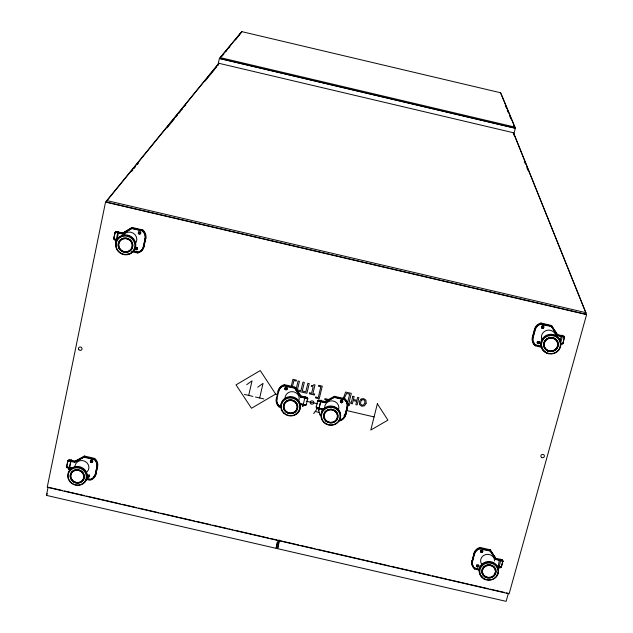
<?xml version="1.0" encoding="UTF-8"?>
<svg xmlns="http://www.w3.org/2000/svg" width="633" height="633" viewBox="0 0 633 633"><rect width="100%" height="100%" fill="white"/><g stroke="black" fill="none" stroke-linecap="round" stroke-linejoin="round"><path stroke-width="0.95" d="M339.486 420.478L340.079 420.312A8.15 7.738 6.7 0 0 345.199 414.852L347.074 407.035A8.15 7.746 6.6 0 0 345.04 399.89M339.581 420.312L339.51 420.985A8.648 8.213 6.7 0 0 345.689 414.979L347.596 406.805A8.648 8.221 6.6 0 0 344.874 398.711L334.469 396.298L324.824 401.512L318.7 400.096L317.711 400.665L316.263 406.797L317.109 407.85L323.226 409.266L317.157 407.517M345.689 414.979L346.449 411.49M345.207 414.821L347.074 407.035M347.541 407.462L347.533 407.51A8.656 8.229 6.6 0 0 344.819 399.36L344.874 398.711M347.042 407.367L347.034 407.399A8.158 7.754 6.6 0 0 345.009 400.214L344.597 399.478L334.517 397.136L331.296 398.877M317.616 401.322L318.605 400.744L324.745 402.169L334.398 396.946L334.469 396.298M317.711 400.665L317.568 401.512L318.7 401.259L324.824 402.683L334.517 397.136M324.745 402.169L324.824 401.512M324.824 402.683L329.69 399.747M323.004 409.037L322.917 409.693L316.785 408.269L316.263 406.663L317.109 407.85M318.605 400.744L318.7 400.096M318.7 401.259L323.115 401.955M316.761 406.908L316.168 407.32M316.785 408.269L316.88 407.612M318.067 401.631L318.747 400.934M300.018 404.376L305.272 405.595L306.364 404.368M281.028 407.407L279.137 406.972A8.648 8.221 10.8 0 1 276.344 398.877L278.259 390.696A8.648 8.229 10.8 0 1 284.391 384.658L294.804 387.079L301.055 395.997L307.187 397.421L307.654 399.209L306.815 398.165L300.628 397.065L306.76 398.489M299.931 403.862L305.177 405.08L306.356 404.495L307.804 398.371M307.701 399.019L307.187 397.421M307.155 399.099L306.815 398.165M305.177 405.08L305.866 404.384M506.44 592.884L508.362 593.327L506.131 601.35L277.594 548.669L279.09 539.902M62.532 490.512L48.1 487.188L46.423 495.378L276.146 548.336L277.151 542.489M307.076 398.062L300.936 396.638L301.055 395.997M86.254 478.92L90.44 479.592A8.063 7.501 20.5 0 0 95.274 474.259L96.991 466.576A8.063 7.517 20.7 0 0 96.683 462.517M96.991 466.576L95.282 474.228M86.175 479.387L89.91 480.249A8.553 7.96 20.5 0 0 95.757 474.386L97.656 466.315A8.553 7.968 20.7 0 0 94.705 458.403L84.418 456.021L75.137 461.117L74.765 461.829L68.696 460.428L67.707 461.18L68.997 460.579L72.455 461.378M97.648 466.363L95.773 474.346M133.057 251.396L138.318 252.306A8.348 8 28.6 0 0 143.359 246.593L145.163 238.538A8.348 8.015 29 0 0 145.281 237.802M145.155 238.57L143.509 246.348A8.34 8 28.6 0 1 138.477 252.069L133.215 251.159M131.577 251.562L137.765 253.01A8.854 8.49 28.6 0 0 143.865 246.728L145.519 238.87A8.87 8.506 29 0 0 142.52 230.428L142.821 229.969L132.194 227.484L122.224 233.427L115.958 231.963L114.929 232.778L116.235 232.271L118.917 232.897M142.821 229.969A8.862 8.498 29 0 1 145.819 238.404L143.865 246.728M300.628 397.065L294.44 387.823L291.686 387.182M300.936 396.638L294.685 387.712L294.804 387.079M218.227 64.02L105.537 202.093L47.214 487.291L509.13 593.809L586.577 314.633L513.846 133.721M107.032 200.629L106.724 202.117L585.462 314.118L585.865 312.662L513.505 132.764L218.986 63.316L107.032 200.629L585.865 312.662M71.505 468.784L67.177 467.787L66.536 466.853L67.897 460.824L68.997 460.579M117.018 240.453L114.328 239.828L113.671 238.839L115.095 232.54L116.235 232.271M66.536 466.853L67.976 461.014M122.557 232.968L116.29 231.504L115.309 232.105L113.671 238.839M278.259 390.696L278.109 391.384A8.664 8.237 10.8 0 1 284.257 385.291L284.391 384.658M88.398 476.206L88.588 475.288M91.484 461.52L91.674 460.595M136.166 248.998L136.372 248.025M139.466 233.308L139.671 232.327M281.218 406.956L278.939 406.117A8.15 7.746 10.8 0 1 276.843 398.98L276.914 398.655A8.15 7.738 10.8 0 0 279.003 405.793L281.281 406.623M279.137 406.972L279.28 406.315M217.918 65.254L219.382 58.489L241.189 32.283M218.986 63.316L217.538 65.777M220.276 57.627L220.078 58.56L514.653 128.032L514.89 127.114L500.632 92.774L241.861 31.65L220.276 57.627L514.89 127.114M283.086 385.908A8.158 7.762 10.8 0 0 278.678 391.147L278.599 391.503A8.158 7.762 10.8 0 1 283.695 385.964L294.377 388.14M318.937 408.601L318.668 410.271L321.026 400.064L320.749 401.069M241.861 31.65L235.508 39.926M276.344 398.877L276.494 398.189A8.64 8.213 10.8 0 0 276.352 398.956M347.588 406.845L346.678 410.564M303.144 404.74L302.796 406.584L305.169 396.377L304.948 397.207M248.682 395.427L252.061 380.821L246.728 384.65M259.657 397.975L263.051 383.376L257.718 387.206M276.85 398.948L278.678 391.147M319.072 408.024L320.527 402.002M95.448 473.895L95.456 473.864A8.055 7.501 20.5 0 1 90.614 479.228L86.428 478.556M96.105 473.658L96.121 473.619A8.546 7.952 20.5 0 1 93.542 477.883M285.974 389.01L286.203 388.069M291.196 386.573L292.913 379.325L296.473 380.156L296.252 381.082L293.886 380.536L292.391 386.85M295.975 389.801L298.072 380.987L299.433 381.303L297.391 389.881L300.928 390.703L302.978 382.126L304.331 382.443L302.281 391.02L305.826 391.843L307.883 383.266L309.236 383.582L306.91 393.275L297.629 391.115M306.261 405.017L305.81 404.709M276.146 548.336L278.093 540.226M277.594 548.669L279.549 540.558L298.776 544.997M320.907 415.28L322.3 409.511M340.388 402.485L341.005 399.985M341.48 401.908L341.709 400.966M341.654 402.873L342.01 401.401M348.609 402.936L348.063 405.144L349.353 405.444L350.168 402.113L349.21 401.892L351.307 393.362L345.626 392.041L343.877 396.82L342.485 398.798M479.228 570.096L474.6 569.027A8.506 7.897 -1.4 0 1 472.068 561.265L473.935 553.226A8.506 7.905 -1.6 0 1 480.138 547.458L490.338 549.816L496.367 559.2L502.373 560.593L502.966 561.503L502.428 561.582L501.993 560.585L502.428 561.582M472.068 561.265L474.022 554.041A8.522 7.912 -1.6 0 1 480.233 548.265L490.448 550.623L496.367 559.2M475.264 551.881A8.023 7.454 -1.6 0 0 474.457 553.764L472.511 560.949A8.015 7.438 -1.4 0 0 474.378 567.801L479.292 569.233M479.339 569.645L474.426 568.22A8.015 7.438 -1.4 0 1 472.558 561.36L474.457 553.764M549.428 325.781L551.288 326.217L557.333 335.332L563.528 336.78L564.509 337.808L563.963 336.637L557.76 335.181L551.525 325.489L540.986 323.028A8.822 8.419 -11 0 0 534.513 329.215L532.432 336.922A8.807 8.403 -10.5 0 0 534.98 345.191L535.146 345.784L541.832 347.343M535.146 345.784A8.822 8.411 -10.5 0 1 532.59 337.508L534.679 329.793A8.83 8.427 -11 0 1 541.16 323.598L551.707 326.066L557.76 335.181M541.808 346.552L534.885 344.621A8.308 7.92 -10.5 0 1 533.018 337.318L535.091 329.635A8.316 7.936 -11 0 1 535.605 328.266M541.888 346.844L534.972 344.914A8.308 7.928 -10.5 0 1 533.097 337.611L535.178 329.928A8.324 7.944 -11 0 1 540.558 324.286L551.375 326.501L557.428 335.625L563.528 336.78M500.426 93.589L500.632 92.774M513.268 133.682L513.505 132.764M513.577 134.964L515.317 128.285L500.94 93.637M345.238 414.488L345.23 414.52A8.142 7.731 6.7 0 1 340.111 419.98L339.525 420.146M477.67 566.06L477.915 565.158M481.586 551.636L481.832 550.734M538.264 342.888L538.525 341.931M542.449 327.483L542.71 326.517M559.825 341.915C562.365 329.374 563.101 337.072 560.537 342.548M496.248 558.385L502.254 559.77L502.839 560.68L501.383 567.255L500.394 567.809L496.96 567.01M562.682 343.157L561.653 343.751L561.843 344.344L562.872 343.751L564.153 337.793M562.872 343.751L564.414 337.516L564.011 337.69M501.383 567.255L496.889 566.519M344.574 414.71L344.771 414.045L345.76 414.275A8.633 8.205 6.7 0 1 344.059 417.59M96.817 466.94A8.071 7.517 20.7 0 0 94.578 459.946L94.127 459.542L94.705 458.403M68.807 460.935L74.868 462.335L84.331 456.884L89.767 458.142M74.765 461.829L84.054 456.733L84.418 456.021M71.798 468.373L67.478 467.376L66.766 466.307M67.177 467.787L67.668 467.012L67.256 466.418M67.747 460.99L69.076 459.716L75.137 461.117M68.696 460.428L69.076 459.716M46.423 495.378L47.364 493.637M143.873 246.68L144.174 246.205M137.765 253.01L138.073 252.527A8.846 8.482 28.6 0 0 138.817 252.298M145.511 238.918L145.819 238.404M116.068 232.509L122.327 233.965L131.973 228.481L142.892 231.085A8.348 8.015 29 0 1 143.398 231.638M122.224 233.427L132.194 227.484M131.973 228.481L142.433 230.657M122.327 233.965L132.131 228.252M113.718 238.633L117.493 239.772M114.328 239.828L114.81 239.147M114.969 232.572L115.309 232.105M115.958 231.963L116.29 231.504M343.909 398.996L346.623 393.457L349.677 394.161L347.857 401.575L346.188 401.187M313.651 413.594L317.695 408.19M131.632 171.48L132.875 169.945M134.117 168.418L135.367 166.883M137.234 164.588L138.477 163.053M167.112 127.819L174.581 118.632M175.832 117.097L177.699 114.802M178.941 113.267L180.183 111.732M181.434 110.205L182.676 108.67M184.543 106.376L185.786 104.841M205.084 81.095L216.296 67.312M221.93 56.321L223.781 54.09M225.633 51.851L226.867 50.363M228.719 48.124L229.953 46.636M275.671 394.074L251.491 408.269L236.022 384.864L260.242 370.566L275.671 394.074L277.586 394.517M562.832 343.26L561.677 343.513L562.927 343.553M496.834 566.1L501.376 566.654L502.847 561.281L502.365 561.17M75.897 461.512L84.331 456.884M547.577 325.346L540.479 324.009A8.316 7.936 -11 0 0 535.945 327.625M502.048 560.996L496.05 559.612L490.132 551.034L479.664 548.914A8.023 7.454 -1.6 0 0 474.505 554.168M84.054 456.733L94.357 459.115A8.561 7.976 20.7 0 1 97.316 467.035M91.579 458.561L93.391 458.98M483.786 549.175L487.378 550.006M84.149 457.24L94.127 459.542M91.089 460.943L92.07 461.172M481.222 551.074L482.196 551.296M490.132 551.034L490.077 550.631L495.995 559.2L500.276 560.189M66.576 466.663L67.066 466.782M67.668 467.012L71.988 468.009M88.003 475.636L88.984 475.858M477.306 565.498L478.271 565.72M64.455 490.955L84.664 495.615M86.594 496.058L120.27 503.828M122.201 504.272L136.633 507.603M138.556 508.046L158.764 512.706M160.687 513.149L178.015 517.145M179.938 517.588L194.371 520.919M196.293 521.363L210.734 524.686M212.656 525.137L227.089 528.46M229.019 528.903L232.865 529.797M234.788 530.24L252.108 534.228M254.039 534.679L268.471 538.003M270.394 538.446L277.135 540.004M300.699 545.44L315.123 548.764M317.046 549.207L372.805 562.064M374.728 562.508L389.145 565.831M391.067 566.274L430.487 575.365M432.41 575.808L446.827 579.14M448.75 579.583L468.942 584.235M470.865 584.678L488.17 588.666M490.092 589.109L504.517 592.441M284.257 385.291L294.685 387.712M334.398 396.946L344.819 399.36M286.179 385.908L289.851 386.755M334.477 397.461L344.566 399.803M285.594 388.425L286.583 388.654M341.1 401.322L342.089 401.551M329.714 399.74L324.943 398.632L324.737 399.47L328.559 400.357M307.211 398.774L307.709 398.885M317.616 401.187L318.114 401.306M306.245 401.172L317.711 403.838M346.378 410.493L374.079 416.925M299.987 403.53L305.233 404.748M244.473 394.446L252.907 396.408M255.439 396.994L263.882 398.956M315.21 411.513L319.19 412.431M105.537 202.093L586.577 314.633M131.878 227.935L142.52 230.428M139.062 232.699L140.075 232.936M542.077 326.881L543.082 327.111M557.57 334.604L563.766 336.052L564.565 337.611M120.705 233.316L122.486 233.735M113.885 238.404L114.391 238.522M117.35 239.986L114.644 239.385L114.225 238.752M135.763 248.397L136.775 248.627M537.892 342.295L538.897 342.524M219.382 58.489L515.317 128.285M94.301 459.186L94.752 459.59M142.275 230.887L142.742 231.314A8.356 8.015 29 0 1 145.012 238.768M294.44 387.823L300.169 395.997M66.916 466.141L67.557 467.067M505.292 105.371L506.416 108.093M507.168 109.905L508.291 112.627M509.787 116.25L510.91 118.972M513.529 125.318L514.653 128.032M524.266 161.162L525.366 163.907M526.83 167.571L527.93 170.317M563.766 336.052L563.963 336.637M551.525 325.489L551.707 326.066M540.986 323.028L541.16 323.598M534.679 329.793L534.513 329.215L534.663 329.833M532.44 336.883L532.59 337.508M318.359 408.34L319.72 415.003M502.839 560.68L502.911 561.693M502.254 559.77L502.373 560.593M500.885 566.543L500.948 566.954M500.252 566.891L500.315 567.31M495.995 559.2L496.05 559.612M490.338 549.816L490.448 550.623M480.138 547.458L480.241 548.748M473.935 553.226L474.006 554.081M474.813 568.197L474.853 568.608M474.513 568.205L474.6 569.027M472.519 560.917L472.558 561.36M539.664 342.635A1.298 1.234 -10.2 0 1 538.477 343.64M537.544 343.355A1.298 1.234 -10.2 0 1 537.425 341.606M539.245 341.464A1.298 1.234 -10.2 0 1 539.617 341.994M543.66 326.288A1.298 1.242 -11.2 0 1 543.739 327.53M543.549 327.799A1.298 1.242 -11.2 0 1 542.663 328.234M542.323 328.218A1.298 1.242 -11.2 0 1 541.5 327.704M542.165 325.829A1.298 1.242 -11.2 0 1 543.438 326.05M287.073 389.327A1.274 1.211 10.9 0 1 285.879 389.73M285.562 389.635A1.274 1.211 10.9 0 1 285.056 389.224M284.897 388.947A1.274 1.211 10.9 0 1 285.103 387.752M286.891 387.618A1.274 1.211 10.9 0 1 287.121 387.847M478.912 566.116A1.25 1.155 -1.3 0 1 476.973 566.488M476.752 566.266A1.25 1.155 -1.3 0 1 476.847 564.858M482.655 551.944A1.25 1.163 -1.7 0 1 480.479 550.971M482.528 550.299A1.25 1.163 -1.7 0 1 482.742 550.528M137.385 247.914A1.298 1.242 28.2 0 1 136.609 249.734M135.937 249.719A1.298 1.242 28.2 0 1 135.153 249.101M135.153 247.851A1.298 1.242 28.2 0 1 137.179 247.653M140.479 231.955A1.306 1.25 29.2 0 1 140.217 233.933M138.928 233.894A1.306 1.25 29.2 0 1 138.326 233.102M138.318 232.453A1.306 1.25 29.2 0 1 138.651 231.892M89.577 476.372A1.258 1.171 20.4 0 1 87.623 476.546M87.417 476.293A1.258 1.171 20.4 0 1 87.409 475.122M89.364 474.94A1.258 1.171 20.4 0 1 89.562 475.193M92.79 461.41A1.258 1.171 20.7 0 1 91.112 462.137A1.258 1.171 20.7 0 1 90.495 460.428M90.946 460.009A1.258 1.171 20.7 0 1 92.196 460.056M92.655 460.507A1.258 1.171 20.7 0 1 92.782 460.792M342.809 401.789A1.274 1.211 6.4 0 1 342.469 402.319M342.2 402.501A1.274 1.211 6.4 0 1 340.934 402.461M340.673 402.256A1.274 1.211 6.4 0 1 340.372 401.077M342.255 400.404A1.274 1.211 6.4 0 1 342.825 401.164M118.703 244.346A6.884 6.591 29.1 0 1 125.065 238.506A6.884 6.591 29.1 0 1 132.155 244.006A6.884 6.591 29.1 0 1 127.898 251.483M127.17 251.681A6.884 6.591 29.1 0 1 118.68 245.09M129.243 239.139A7.414 7.098 29.1 0 1 129.203 251.483A7.414 7.098 29.1 0 1 118.157 245.09M118.181 244.283A7.414 7.098 29.1 0 1 128.515 238.744M116.005 245.604A10.049 9.622 29.1 0 1 123.047 235.191A10.049 9.622 29.1 0 1 134.884 240.833A10.049 9.622 29.1 0 1 131.355 252.915M130.398 253.429A10.049 9.622 29.1 0 1 129.377 253.833M128.317 254.126A10.049 9.622 29.1 0 1 127.217 254.292M140.028 231.931A1.044 1.005 29.2 0 1 140.399 233.45A1.044 1.005 29.2 0 1 138.817 233.49A1.044 1.005 29.2 0 1 138.999 231.955M144.166 246.245A8.846 8.482 28.6 0 1 139.537 252.005M143.849 232.232A8.348 8.015 29 0 1 144.585 233.522M144.87 234.202A8.348 8.015 29 0 1 145.329 237.082M123 235.99A7.303 6.995 29.3 0 1 133.286 233.189A7.303 6.995 29.3 0 1 135.343 243.61M321.145 416.19A9.804 9.305 7.2 0 1 332.547 406.125A9.804 9.305 7.2 0 1 339.684 419.465M339.153 420.367A9.804 9.305 7.2 0 1 338.513 421.206M322.577 420.114A9.804 9.305 7.2 0 1 322.047 419.196M321.627 418.231A9.804 9.305 7.2 0 1 321.327 417.218M340.847 400.76A1.021 0.965 6.4 0 1 342.54 401.085A1.021 0.965 6.4 0 1 341.535 402.398A1.021 0.965 6.4 0 1 340.696 400.966M344.328 415.319A7.62 7.24 6.7 0 1 344.028 415.897M324.705 408.261A7.121 6.773 7.2 0 1 332.594 400.887A7.121 6.773 7.2 0 1 338.481 409.947M498.139 572.564A9.645 8.941 -1.8 0 1 497.815 573.522M497.372 574.44A9.645 8.941 -1.8 0 1 496.826 575.302M482.599 577.28A9.645 8.941 -1.8 0 1 481.112 575.84M480.004 574.123A9.645 8.941 -1.8 0 1 479.616 573.189M479.339 572.224A9.645 8.941 -1.8 0 1 487.94 561.495A9.645 8.941 -1.8 0 1 498.432 570.578M482.196 550.37A1.005 0.934 -1.7 0 1 482.481 551.77A1.005 0.934 -1.7 0 1 480.945 551.794A1.005 0.934 -1.7 0 1 481.191 550.386M478.485 564.945A0.997 0.926 -1.3 0 1 478.508 566.258A0.997 0.926 -1.3 0 1 477.092 566.282A0.997 0.926 -1.3 0 1 477.068 564.968M473.967 567.706A8.498 7.889 -1.4 0 1 471.981 560.442M475.652 551.311A8.023 7.454 -1.6 0 1 476.578 550.283M477.686 549.42A8.023 7.454 -1.6 0 1 478.295 549.064M478.944 548.756A8.023 7.454 -1.6 0 1 479.608 548.502M481.563 564.169A7.01 6.504 -1.8 0 1 485.804 554.524A7.01 6.504 -1.8 0 1 494.595 560.941M68.253 473.342A9.701 9.012 20.8 0 1 83.002 468.167A9.701 9.012 20.8 0 1 83.05 483.295M92.41 460.571A1.005 0.942 20.7 0 1 91.643 462.003A1.005 0.942 20.7 0 1 90.685 460.602M90.828 460.405A1.005 0.942 20.7 0 1 92.022 460.231M93.763 476.253A7.541 7.018 20.5 0 1 93.336 476.728M89.15 475.066A1.005 0.934 20.4 0 1 89.245 476.396A1.005 0.934 20.4 0 1 87.837 476.427A1.005 0.934 20.4 0 1 87.742 475.09M92.331 478.706A8.546 7.952 20.5 0 1 91.674 479.039M95.686 460.666A8.063 7.517 20.7 0 1 96.406 461.876M75.074 465.556A7.05 6.559 20.9 0 1 85.123 461.394A7.05 6.559 20.9 0 1 87.022 471.901M74.947 467.027A7.05 6.559 20.9 0 1 74.971 466.284M542.109 348.799A10.001 9.527 -11 0 1 548.827 334.493A10.001 9.527 -11 0 1 560.609 345.048M560.039 347.121A10.001 9.527 -11 0 1 559.58 348.103M545.148 351.845A10.001 9.527 -11 0 1 542.726 349.685M542.054 326.145A1.037 0.989 -11.2 0 1 543.612 326.889A1.037 0.989 -11.2 0 1 542.228 327.941A1.037 0.989 -11.2 0 1 541.84 326.311M534.743 343.474A7.77 7.414 -10.5 0 1 534.355 342.928M538.905 341.543A1.037 0.989 -10.2 0 1 539.134 343.094A1.037 0.989 -10.2 0 1 537.504 342.92A1.037 0.989 -10.2 0 1 538.121 341.464M542.006 339.945A7.272 6.931 -11.1 0 1 546.461 330.434A7.272 6.931 -11.1 0 1 555.758 335.569M281.163 407.897A9.804 9.313 10.3 0 1 287.437 397.097A9.804 9.313 10.3 0 1 299.512 402.034A9.804 9.313 10.3 0 1 295.928 413.935M287.081 388.765A1.021 0.973 10.9 0 1 285.499 389.319A1.021 0.973 10.9 0 1 285.546 387.705M286.559 387.689A1.021 0.973 10.9 0 1 287.058 388.266M281.558 403.458A1.013 0.965 10.9 0 1 281.914 403.102M278.71 405.793A8.64 8.213 10.8 0 1 276.502 401.908M276.289 400.436A8.64 8.213 10.8 0 1 276.281 399.692M285.072 399.059A7.129 6.773 10.3 0 1 293.316 391.724A7.129 6.773 10.3 0 1 298.554 401.441M115.997 241.505C118.664 237.399 119.621 220.846 115.997 241.505M500.6 560.023C496.066 585.335 498.844 553.733 500.6 560.023M68.728 469.631L69.662 467.668L71.213 459.724L68.728 469.631M309.727 392.887L309.49 393.868L314.451 395.024L314.688 394.035L312.884 393.615L314.989 384.88L313.928 384.635L313.113 385.576L311.499 385.505L311.286 386.391L313.137 386.818L311.571 393.315L309.727 392.887M315.867 397.065L315.645 397.991L319.198 398.814L322.26 386.146L318.7 385.315L318.478 386.249L320.836 386.803L318.225 397.611L315.867 397.065M352.882 396.282L351.093 403.538L352.375 403.838L353.182 400.57L356.64 401.377L355.833 404.637L357.115 404.938L358.911 397.682L357.621 397.382L356.901 400.325L353.436 399.518L354.163 396.582L352.882 396.282M377.371 403.775L370.803 430.029L387.918 420.138L377.371 403.775M361.712 399.961L360.644 401.931L360.675 404.123L362.052 405.183L363.753 404.851L364.814 402.897L364.798 400.681L363.429 399.637L361.712 399.961M366.143 403.205L364.505 405.816L361.791 406.236L359.544 404.629L359.322 401.623L360.96 399.012L363.69 398.584L365.914 400.159L366.143 403.205M541.745 457.54A1.78 1.677 -6.7 0 0 544.404 456.037A1.78 1.677 -6.7 0 0 541.721 454.636A1.78 1.677 -6.7 0 0 541.745 457.54M78.777 349.574A1.796 1.693 25.5 0 0 81.847 349.511A1.796 1.693 25.5 0 0 80.13 346.979A1.796 1.693 25.5 0 0 78.777 349.574M310.827 403.743A1.78 1.693 8.7 0 0 313.77 402.92A1.78 1.693 8.7 0 0 311.515 400.895A1.78 1.693 8.7 0 0 310.827 403.743M119.502 248.263A6.884 6.591 29.1 0 0 131.308 248.84A6.884 6.591 29.1 0 0 125.54 238.578A6.884 6.591 29.1 0 0 119.502 248.263M119.044 248.5A7.414 7.098 29.1 0 0 131.759 249.125A7.414 7.098 29.1 0 0 125.548 238.063A7.414 7.098 29.1 0 0 119.044 248.5M116.836 249.537A10.065 9.637 29.1 0 0 134.093 250.391A10.065 9.637 29.1 0 0 125.674 235.373A10.065 9.637 29.1 0 0 116.836 249.537M117.216 249.426A9.535 9.131 29.1 0 0 133.563 250.233A9.535 9.131 29.1 0 0 125.579 236.006A9.535 9.131 29.1 0 0 117.216 249.426M138.437 233.34A1.044 1.005 29.2 0 0 140.186 233.743A1.044 1.005 29.2 0 0 139.624 232.066A1.044 1.005 29.2 0 0 138.437 233.34M135.138 249.038A1.044 0.997 28.2 0 0 136.886 249.449A1.044 0.997 28.2 0 0 136.317 247.772A1.044 0.997 28.2 0 0 135.138 249.038M135.288 248.793A1.037 0.997 28.2 0 0 137.044 249.204A1.037 0.997 28.2 0 0 136.475 247.535A1.037 0.997 28.2 0 0 135.288 248.793M326.201 420.739A6.71 6.37 7.2 0 0 337.318 417.653A6.71 6.37 7.2 0 0 328.828 410.01A6.71 6.37 7.2 0 0 326.209 420.652A6.71 6.37 7.2 0 0 337.326 417.574A6.71 6.37 7.2 0 0 328.836 409.923A6.71 6.37 7.2 0 0 326.201 420.739M325.86 421A7.232 6.86 7.2 0 0 337.824 417.685A7.232 6.86 7.2 0 0 328.685 409.448A7.232 6.86 7.2 0 0 325.86 421A7.232 6.86 7.2 0 0 337.816 417.772A7.232 6.86 7.2 0 0 328.677 409.535A7.232 6.86 7.2 0 0 325.845 421.087M324.104 422.686A9.812 9.313 7.2 0 0 340.356 418.184A9.812 9.313 7.2 0 0 327.949 407.003A9.812 9.313 7.2 0 0 324.104 422.686M324.436 422.504A9.297 8.83 7.2 0 0 339.834 418.239A9.297 8.83 7.2 0 0 328.076 407.644A9.297 8.83 7.2 0 0 324.436 422.504M340.863 402.461A1.021 0.965 6.4 0 0 342.548 401.987A1.021 0.965 6.4 0 0 341.266 400.831A1.021 0.965 6.4 0 0 340.863 402.461M485.479 576.695A6.607 6.124 -1.8 0 0 495.528 571.583A6.607 6.124 -1.8 0 0 485.764 566.092A6.607 6.124 -1.8 0 0 485.479 576.695M485.464 576.592A6.607 6.124 -1.8 0 0 495.512 571.472A6.607 6.124 -1.8 0 0 485.748 565.989A6.607 6.124 -1.8 0 0 485.464 576.592M485.202 576.995A7.113 6.591 -1.8 0 0 496.019 571.488A7.113 6.591 -1.8 0 0 485.511 565.578A7.113 6.591 -1.8 0 0 485.202 576.995M485.21 577.098A7.113 6.591 -1.8 0 0 496.035 571.591A7.113 6.591 -1.8 0 0 485.519 565.68A7.113 6.591 -1.8 0 0 485.21 577.098M483.857 578.894A9.653 8.949 -1.8 0 0 498.551 571.425A9.653 8.949 -1.8 0 0 484.285 563.394A9.653 8.949 -1.8 0 0 483.857 578.894M484.15 578.704A9.155 8.482 -1.8 0 0 498.068 571.631A9.155 8.482 -1.8 0 0 484.554 564.019A9.155 8.482 -1.8 0 0 484.15 578.704M481.27 552.403A1.005 0.934 -1.7 0 0 482.757 551.572A1.005 0.934 -1.7 0 0 481.246 550.789A1.005 0.934 -1.7 0 0 481.27 552.403M477.345 566.836A0.997 0.926 -1.3 0 0 478.833 566.005A0.997 0.926 -1.3 0 0 477.322 565.229A0.997 0.926 -1.3 0 0 477.345 566.836M71.893 479.854A6.639 6.172 20.8 0 0 83.24 479.236A6.639 6.172 20.8 0 0 76.53 470.208A6.639 6.172 20.8 0 0 71.893 479.854M71.94 479.759A6.639 6.172 20.8 0 0 83.279 479.149A6.639 6.172 20.8 0 0 76.577 470.121A6.639 6.172 20.8 0 0 71.94 479.759M71.537 480.02A7.153 6.647 20.8 0 0 83.746 479.363A7.153 6.647 20.8 0 0 76.522 469.639A7.153 6.647 20.8 0 0 71.537 480.02M71.489 480.115A7.153 6.647 20.8 0 0 83.698 479.458A7.153 6.647 20.8 0 0 76.474 469.726A7.153 6.647 20.8 0 0 71.489 480.115M69.527 481.238A9.709 9.028 20.8 0 0 86.112 480.352A9.709 9.028 20.8 0 0 76.308 467.146A9.709 9.028 20.8 0 0 69.527 481.238M69.844 481.159A9.202 8.553 20.8 0 0 85.558 480.32A9.202 8.553 20.8 0 0 76.269 467.803A9.202 8.553 20.8 0 0 69.844 481.159M90.574 461.908A1.005 0.942 20.7 0 0 92.299 461.868A1.005 0.942 20.7 0 0 91.334 460.468A1.005 0.942 20.7 0 0 90.574 461.908M87.489 476.594A1.005 0.934 20.4 0 0 89.206 476.562A1.005 0.934 20.4 0 0 88.248 475.161A1.005 0.934 20.4 0 0 87.489 476.594M548.012 350.54A6.852 6.528 -11 0 0 557.776 343.956A6.852 6.528 -11 0 0 547.078 339.272A6.852 6.528 -11 0 0 548.012 350.54M547.996 350.468A6.852 6.528 -11 0 0 557.752 343.877A6.852 6.528 -11 0 0 547.062 339.193A6.852 6.528 -11 0 0 547.996 350.468M547.767 350.919A7.382 7.026 -11 0 0 558.282 343.83A7.382 7.026 -11 0 0 546.762 338.782A7.382 7.026 -11 0 0 547.767 350.919M547.79 350.999A7.382 7.026 -11 0 0 558.306 343.909A7.382 7.026 -11 0 0 546.785 338.861A7.382 7.026 -11 0 0 547.79 350.999M546.611 353.135A10.017 9.542 -11 0 0 560.885 343.505A10.017 9.542 -11 0 0 545.25 336.653A10.017 9.542 -11 0 0 546.611 353.135M546.88 352.826A9.495 9.044 -11 0 0 560.403 343.711A9.495 9.044 -11 0 0 545.591 337.215A9.495 9.044 -11 0 0 546.88 352.826M542.157 328.155A1.037 0.989 -11.2 0 0 543.7 327.261A1.037 0.989 -11.2 0 0 542.141 326.43A1.037 0.989 -11.2 0 0 542.157 328.155M537.963 343.577A1.037 0.989 -10.2 0 0 539.514 342.682A1.037 0.989 -10.2 0 0 537.955 341.86A1.037 0.989 -10.2 0 0 537.963 343.577M285.989 411.403A6.718 6.377 10.3 0 0 297.083 408.317A6.718 6.377 10.3 0 0 288.553 400.657A6.718 6.377 10.3 0 0 285.989 411.403M286.005 411.323A6.718 6.377 10.3 0 0 297.099 408.23A6.718 6.377 10.3 0 0 288.569 400.578A6.718 6.377 10.3 0 0 286.005 411.323M285.657 411.672A7.232 6.868 10.3 0 0 297.597 408.348A7.232 6.868 10.3 0 0 288.419 400.103A7.232 6.868 10.3 0 0 285.657 411.672M285.641 411.759A7.232 6.868 10.3 0 0 297.589 408.435A7.232 6.868 10.3 0 0 288.403 400.183A7.232 6.868 10.3 0 0 285.641 411.759M283.916 413.357A9.819 9.321 10.3 0 0 300.137 408.855A9.819 9.321 10.3 0 0 287.675 397.651A9.819 9.321 10.3 0 0 283.916 413.357M284.233 413.175A9.305 8.838 10.3 0 0 299.599 408.902A9.305 8.838 10.3 0 0 287.793 398.292A9.305 8.838 10.3 0 0 284.233 413.175M285.333 389.556A1.021 0.973 10.9 0 0 287.018 389.089A1.021 0.973 10.9 0 0 285.72 387.926A1.021 0.973 10.9 0 0 285.333 389.556"/></g></svg>
